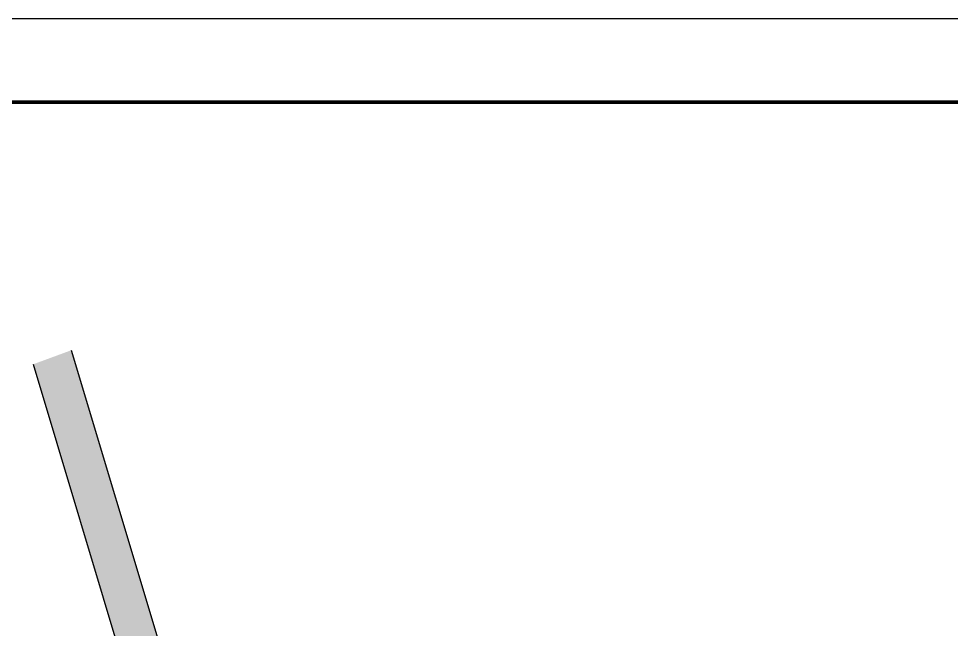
# Model space of a CAD drawing. Header units: millimetres. Extents: x 346472 to 732256, y -34068 to -15883.
# Drawn here: x 453382 to 460160, y -20317 to -15883 of the extents above; entities that cross this region are included whole.
import ezdxf

# ---------------------------------------------------------------- set-up
doc = ezdxf.new("R2010")
doc.units = ezdxf.units.MM
doc.header["$LTSCALE"] = 7
for name, color, linetype in [('1建筑平面', 7, 'Continuous'), ('walls', 7, 'Continuous'), ('图框', 9, 'Continuous')]:
    doc.layers.add(name, color=color, linetype=linetype)

msp = doc.modelspace()

# ---------------------------------------------------------------- hatches: boundary and pattern name
at = {"layer": 'walls', "true_color": 0x939598}
h = msp.add_hatch(color=252, dxfattribs=at)
h.dxf.hatch_style = 1
h.paths.add_polyline_path([(453764.8037581257, -18290.3229389154), (453487.2640109994, -18392.44340536647), (454168.6625653508, -20661.49761445263), (454459.4716064556, -27655.71919358148), (454659.2358721615, -27647.14989828733), (454368.4899742149, -20653.19058931599), (459495.8927401011, -21908.11359257318), (459495.8927401011, -21702.21053575978), (454416.0362871058, -20458.92441076066)])
h.paths.add_polyline_path([(459495.8927401011, -21702.21053575978), (459495.8927401011, -21908.11359257319), (466388.7100568215, -23595.11876906373), (466251.6810434502, -24154.99463882756), (466232.995556196, -24231.34034250089), (466330.1286432224, -24255.11350814438), (466427.261711414, -24278.88675074412), (466630.5222821682, -23448.39883827182)])
h.paths.add_polyline_path([(466183.5867662266, -25274.50088190453), (466220.4351891507, -25123.94453091799), (466026.1690150978, -25076.39819963102), (465941.7742582285, -25421.22073553118), (468331.2482327138, -26006.04047700383), (467799.885761134, -28177.27787790244), (468007.4222490555, -28177.27787790244), (468577.4246335074, -25865.59234647936)])
h.paths.add_polyline_path([(468007.4222490555, -28177.27787790244), (467799.885761134, -28177.27787790244), (467759.4010031015, -28342.70548242497), (467954.5261936866, -28391.80162236576)])
h.paths.add_polyline_path([(467760.0641050644, -28342.87232785722), (467737.7975932061, -28430.98068826053), (467714.2518427296, -28527.19262794575), (467713.1460873459, -28531.50246084496), (469116.6804755646, -28880.10007815862), (469167.2158062651, -28696.93074867366)])

# ---------------------------------------------------------------- linework, layer by layer
at = {"layer": '1建筑平面', "elevation": 0.04113068191132865}
for points in [[(453764.8037581257, -18290.3229389154), (454416.0362871058, -20458.92441076066)], [(453487.2640109994, -18392.44340536647), (454168.6625653508, -20661.49761445263)]]:
    msp.add_lwpolyline(points, dxfattribs=at)
at = {"layer": '图框', "color": 251}
msp.add_lwpolyline([(449345.7861299685, -34068.18123549719), (475064.9061299685, -34068.18123549719), (475064.9061299685, -15882.94487186085), (449345.7861299685, -15882.94487186085)], close=True, dxfattribs=at)
at = {"layer": '图框', "color": 251, "const_width": 25.97890909088546}
msp.add_lwpolyline([(450644.7315813389, -16489.1194160532), (474458.7315857837, -16489.1194160532), (474458.7315857837, -33462.00669131242), (450644.7315813389, -33462.00669131242)], close=True, dxfattribs=at)

doc.saveas('drawing.dxf')
